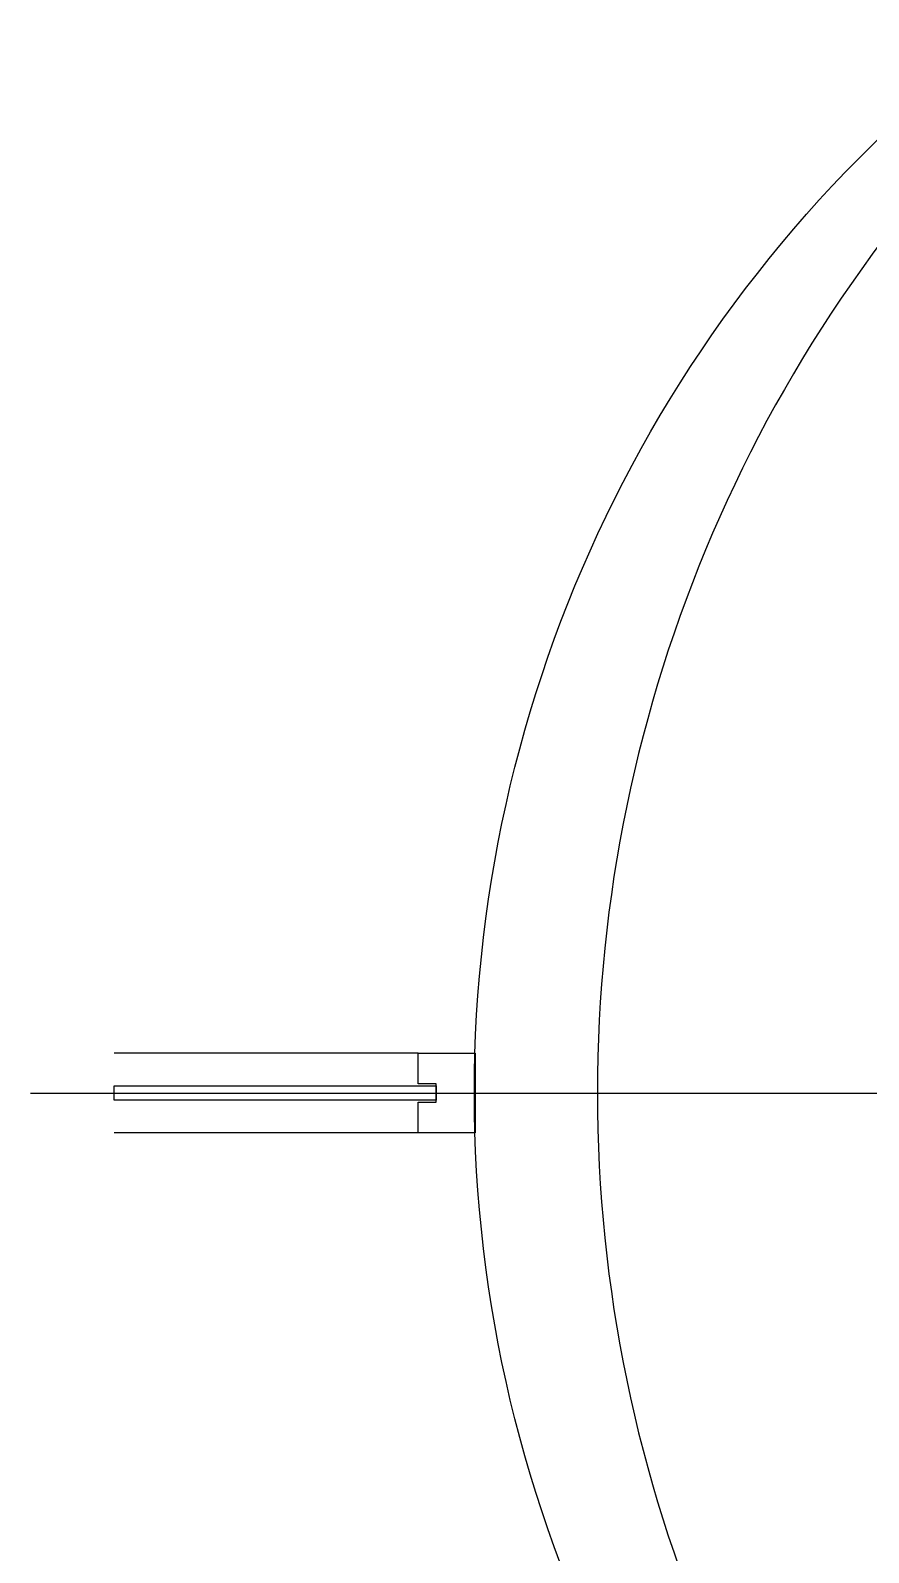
# Model space of a CAD drawing. Header units: metres. Extents: x 0 to 5442, y 0 to 7067.
# Drawn here: x 912 to 1609, y 5658 to 6923 of the extents above; entities that cross this region are included whole.
import ezdxf

# ---------------------------------------------------------------- set-up
doc = ezdxf.new("R2010")
doc.units = ezdxf.units.M
for name, color, linetype in [('3', 3, 'Continuous'), ('4', 4, 'Continuous'), ('7', 7, 'Continuous'), ('DIM', 3, 'Continuous')]:
    doc.layers.add(name, color=color, linetype=linetype)

msp = doc.modelspace()

# ---------------------------------------------------------------- linework, layer by layer
at = {"layer": '3'}
msp.add_lwpolyline([(1249.17, 6033.48), (981.52, 6033.48), (981.52, 6045.48), (1249.17, 6045.48)], close=True, dxfattribs=at)
at = {"layer": '4'}
msp.add_lwpolyline([(1722.53, 6922.58), (1750.81, 6894.3, 0.43), (1750.81, 5184.65), (1722.53, 5156.37, -0.5)], format="xyb", close=True, dxfattribs=at)
msp.add_lwpolyline([(1234.17, 6031.98), (1249.17, 6031.98), (1249.17, 6046.98), (1234.17, 6046.98), (1234.17, 6072.48), (1281.52, 6072.48), (1281.52, 6006.48), (1234.17, 6006.48)], close=True, dxfattribs=at)
at = {"layer": '7'}
for p, q in [((1234.17, 6072.48), (981.52, 6072.48)), ((1234.17, 6006.48), (981.52, 6006.48))]:
    msp.add_line(p, q, dxfattribs=at)
at = {"layer": 'DIM'}
msp.add_line((911.95, 6039.48), (4335.07, 6039.48), dxfattribs=at)

doc.saveas('drawing.dxf')
